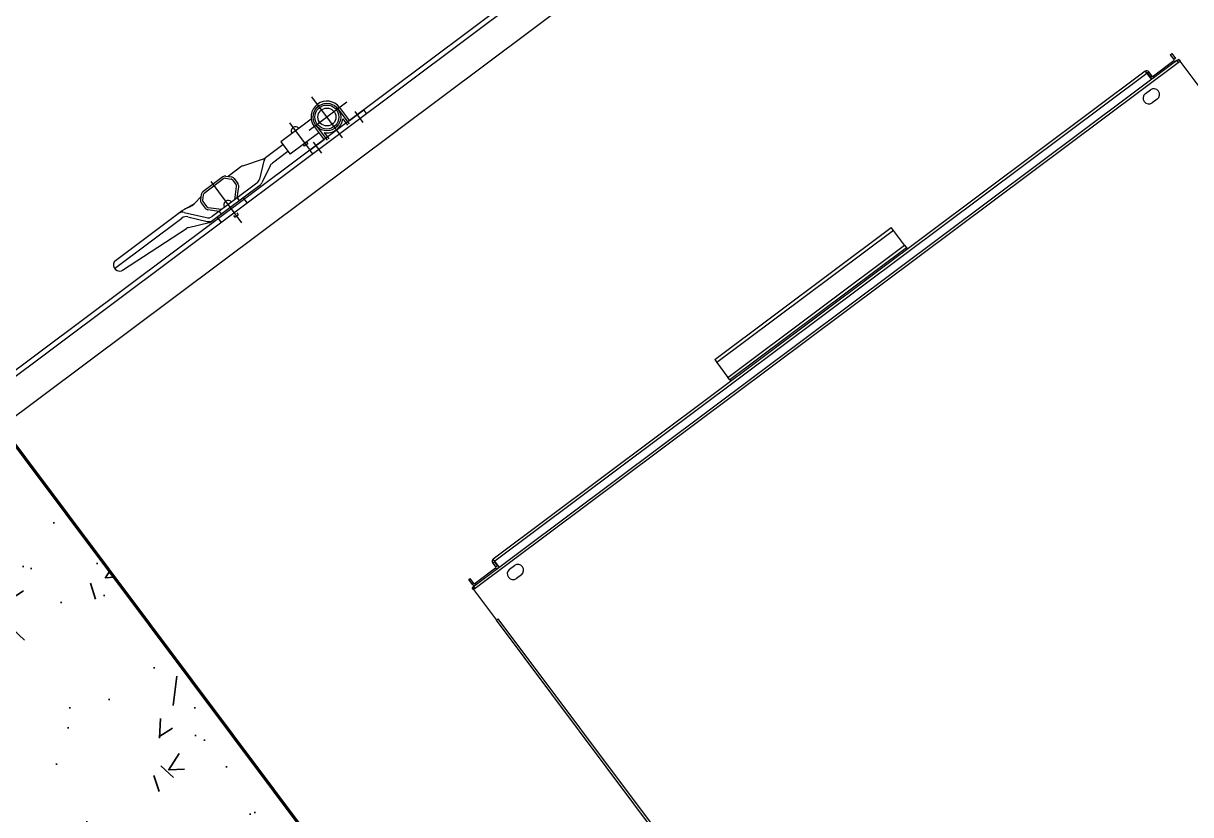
# Model space of a CAD drawing. Header units: metres. Extents: x 214070 to 217049, y 6350584 to 6351315.
# Drawn here: x 214351.392 to 214352.715, y 6351049.551 to 6351050.448 of the extents above; entities that cross this region are included whole.
import ezdxf

# ---------------------------------------------------------------- set-up
doc = ezdxf.new("R2010")
doc.units = ezdxf.units.M
for name, color, linetype, lineweight in [('GG31-E-PLN-001_DC Cable Route Layout Plan_RevA$0$0.25mm TEXT', 7, 'Continuous', 25), ('GG31-E-PLN-001_DC Cable Route Layout Plan_RevA$0$Concrete fill', 8, 'Continuous', 35), ('GG31-E-PLN-001_DC Cable Route Layout Plan_RevA$0$Footing', 7, 'Continuous', 70)]:
    doc.layers.add(name, color=color, linetype=linetype, lineweight=lineweight)

# ---------------------------------------------------------------- blocks, each defined once
blk = doc.blocks.new('GG31-E-PLN-001_DC Cable Route Layout Plan_RevA$0$HVSB-wanertown')
at = {"layer": 'GG31-E-PLN-001_DC Cable Route Layout Plan_RevA$0$Concrete fill'}
h = blk.add_hatch(dxfattribs=at)
h.set_pattern_fill('AR-CONC', color=256, scale=0.03)
h.set_pattern_definition([(49.99999999999999, (235566.3636301513, 6325984.658027571), (0.215178054780226, -0.01882564049477853), [0.0225, -0.2475]), (355, (235566.3636301513, 6325984.658027571), (-0.0416254000839, 0.2256576401100036), [0.018, -0.198]), (100.45144446, (235566.3815616556, 6325984.656458767), (0.1735526540181336, 0.2068319972905888), [0.01912205759999997, -0.2103426335999998]), (46.18420000000001, (235566.3636301513, 6325984.71802757), (0.3201723992014717, -0.04965578423792296), [0.03375, -0.37125]), (96.63563549, (235566.3903111748, 6325984.713889578), (0.2803985837022686, 0.2922355802323651), [0.0286831026, -0.3155141279999999]), (351.1841639899999, (235566.3636301513, 6325984.71802757), (0.2803985835164319, 0.2922355800809971), [0.027, -0.2970000003]), (21, (235566.3936301513, 6325984.703027571), (0.1790721156355385, -0.1207856671996017), [0.0225, -0.2475]), (326.0000000000001, (235566.3936301513, 6325984.703027571), (0.07299459957647451, 0.2175450135140559), [0.018, -0.198]), (71.45144474, (235566.4085528275, 6325984.692962098), (0.2520667130189913, 0.09675934584190615), [0.019122057, -0.2103426336]), (37.50000000000001, (235566.3636301513, 6325984.658027571), (0.003647956595187201, 0.09986815614939344), [0, -0.1956, 0, -0.201, 0, -0.19875]), (7.499999999999999, (235566.3636301513, 6325984.658027571), (0.07892086123264458, 0.1183235135647081), [0, -0.1146, 0, -0.1911, 0, -0.07575]), (327.5, (235566.2967301513, 6325984.658027571), (0.1601467308517227, -0.006766461520313927), [0, -0.075, 0, -0.234, 0, -0.3105]), (317.5, (235566.2667301513, 6325984.658027571), (0.1749558508027159, 0.03003149469969532), [0, -0.0975, 0, -0.1554, 0, -0.2205])])
h.paths.add_polyline_path([(235597.1101799489, 6326042.244947699), (235596.0101799489, 6326042.244947699), (235596.0101799489, 6326041.144947699), (235597.1101799489, 6326041.144947699)])
h.paths.add_polyline_path([(235596.3101799489, 6326041.944947699), (235596.8101799489, 6326041.944947699), (235596.8101799489, 6326041.444947699), (235596.3101799489, 6326041.444947699)], flags=0)
h.paths.add_polyline_path([(235596.8101799489, 6326041.944947699), (235596.3101799489, 6326041.944947699), (235596.3101799489, 6326041.444947699), (235596.8101799489, 6326041.444947699)], flags=16)
for p, q in [((235597.6159520349, 6326041.848666037, -6.347478333421085), (235597.6159520349, 6326041.906809253, -6.347478333421085)), ((235597.4209434333, 6326041.891295735, -6.347478333421085), (235597.3246411252, 6326041.891295735, -6.347478333421085)), ((235597.4219352169, 6326041.89123402, -6.347478333421085), (235597.4355416232, 6326041.889534079, -6.347478333421085)), ((235597.4379503987, 6326041.889598856, -6.347478333421085), (235597.4473790996, 6326041.891295735, -6.347478333421085)), ((235597.4491732121, 6326041.893089848, -6.347478333421085), (235597.4449579223, 6326041.888874558, -6.347478333421085)), ((235597.4508702684, 6326041.891392792, -6.347478333421085), (235597.4466549786, 6326041.887177502, -6.347478333421085)), ((235597.4807167066, 6326041.894495735, -6.347478333421085), (235597.4525673079, 6326041.894495735, -6.347478333421085)), ((235597.4807167066, 6326041.892095735, -6.347478333421085), (235597.4525673247, 6326041.892095735, -6.347478333421085)), ((235597.4667520348, 6326041.898277376, -6.347478333421085), (235597.4667520348, 6326041.840057978, -6.347478333421085)), ((235597.4824137629, 6326041.891392792, -6.347478333421085), (235597.4868490911, 6326041.886957463, -6.347478333421085)), ((235597.4841108192, 6326041.893089848, -6.347478333421085), (235597.4885461474, 6326041.888654519, -6.347478333421085)), ((235597.50405793, 6326041.891295735, -6.347478333421085), (235597.4859049317, 6326041.891295735, -6.347478333421085)), ((235597.5065153656, 6326041.890908948, -6.347478333421085), (235597.5301422722, 6326041.883282522, -6.347478333421085)), ((235597.5779520349, 6326041.898277376, -6.347478333421085), (235597.5779520349, 6326041.861131527, -6.347478333421085)), ((235597.3203520348, 6326041.884865179, -6.347478333421085), (235597.4158447092, 6326041.884865179, -6.347478333421085)), ((235597.326445865, 6326041.877720267, -6.347478333421085), (235597.412771233, 6326041.87240137, -6.347478333421085)), ((235597.4218579031, 6326041.888406992, -6.347478333421085), (235597.4383209351, 6326041.868584478, -6.347478333421085)), ((235597.4219989803, 6326041.881976435, -6.347478333421085), (235597.4364433818, 6326041.864584478, -6.347478333421085)), ((235597.4435520348, 6326041.885480445, -6.347478333421085), (235597.4435520348, 6326041.87808396, -6.347478333421085)), ((235597.4459520348, 6326041.885480445, -6.347478333421085), (235597.4459520348, 6326041.87808396, -6.347478333421085)), ((235597.4573461474, 6326041.865695735, -6.347478333421085), (235597.4466549786, 6326041.876386904, -6.347478333421085)), ((235597.4761579223, 6326041.865695735, -6.347478333421085), (235597.4868490911, 6326041.876386904, -6.347478333421085)), ((235597.4875520348, 6326041.885260407, -6.347478333421085), (235597.4875520348, 6326041.87808396, -6.347478333421085)), ((235597.4899520348, 6326041.885260407, -6.347478333421085), (235597.4899520348, 6326041.87808396, -6.347478333421085)), ((235597.5291211086, 6326041.881059135, -6.347478333421085), (235597.5127746192, 6326041.867532334, -6.347478333421085)), ((235597.5571520349, 6326041.882895735, -6.347478333421085), (235597.5325997078, 6326041.882895735, -6.347478333421085)), ((235597.6002498057, 6326041.886895735, -6.347478333421085), (235597.5571520349, 6326041.886895735, -6.347478333421085)), ((235597.5571520349, 6326041.886895735, -6.347478333421085), (235597.5571520349, 6326041.869295735, -6.347478333421085)), ((235597.6443363399, 6326041.878095735, -6.347478333421085), (235597.5906945096, 6326041.878095735, -6.347478333421085)), ((235597.5979520348, 6326041.878095735, -6.347478333421085), (235597.5979520348, 6326041.859295735, -6.347478333421085)), ((235597.6003520348, 6326041.878095735, -6.347478333421085), (235597.6003520348, 6326041.856895735, -6.347478333421085)), ((235597.6315520348, 6326041.878095735, -6.347478333421085), (235597.6315520348, 6326041.856895735, -6.347478333421085)), ((235597.6339520348, 6326041.878095735, -6.347478333421085), (235597.6339520348, 6326041.859295735, -6.347478333421085)), ((235597.4154412761, 6326041.87176509, -6.347478333421085), (235597.4373286342, 6326041.862347158, -6.347478333421085)), ((235597.5076743747, 6326041.865695735, -6.347478333421085), (235597.4444752062, 6326041.865695735, -6.347478333421085)), ((235597.4539520348, 6326041.865695735, -6.347478333421085), (235597.4449579223, 6326041.874689847, -6.347478333421085)), ((235597.4539520348, 6326041.865695735, -6.347478333421085), (235597.4539520348, 6326041.861695735, -6.347478333421085)), ((235597.4795520348, 6326041.865695735, -6.347478333421085), (235597.4885461474, 6326041.874689847, -6.347478333421085)), ((235597.4795520348, 6326041.865695735, -6.347478333421085), (235597.4795520348, 6326041.861695735, -6.347478333421085)), ((235597.531485634, 6326041.872420722, -6.347478333421085), (235597.5121942084, 6326041.862570749, -6.347478333421085)), ((235597.5571520349, 6326041.873295735, -6.347478333421085), (235597.5351235679, 6326041.873295735, -6.347478333421085)), ((235597.5979520348, 6326041.869295735, -6.347478333421085), (235597.5571520349, 6326041.869295735, -6.347478333421085)), ((235597.5755520349, 6326041.869295735, -6.347478333421085), (235597.5755520349, 6326041.866895735, -6.347478333421085)), ((235597.5803520349, 6326041.866895735, -6.347478333421085), (235597.5755520349, 6326041.866895735, -6.347478333421085)), ((235597.5803520349, 6326041.869295735, -6.347478333421085), (235597.5803520349, 6326041.866895735, -6.347478333421085)), ((235597.5867520348, 6326041.848666037, -6.347478333421085), (235597.5867520348, 6326041.864354218, -6.347478333421085)), ((235597.6027520348, 6326041.865858088, -6.347478333421085), (235597.6027520348, 6326041.856895735, -6.347478333421085)), ((235597.6291520348, 6326041.865858088, -6.347478333421085), (235597.6291520348, 6326041.856895735, -6.347478333421085)), ((235597.6451520348, 6326041.848666037, -6.347478333421085), (235597.6451520348, 6326041.863945997, -6.347478333421085)), ((235596.510125716, 6326041.860157249, -6.260085190106653), (235600.1501202834, 6326041.859733587, -6.260085190106653)), ((235597.0534611058, 6326041.854495735, -6.248327251032005), (235598.2264611058, 6326041.854495735, -6.26008519010666)), ((235597.5085562745, 6326041.861695735, -6.347478333421085), (235597.4404906605, 6326041.861695735, -6.347478333421085)), ((235597.4483520348, 6326041.861695735, -6.347478333421085), (235597.4483520348, 6326041.854495735, -6.347478333421085)), ((235597.4643520348, 6326041.852095735, -6.347478333421085), (235597.4643520348, 6326041.849695735, -6.347478333421085)), ((235597.4691520348, 6326041.852095735, -6.347478333421085), (235597.4691520348, 6326041.849695735, -6.347478333421085)), ((235597.4851520348, 6326041.861695735, -6.347478333421085), (235597.4851520348, 6326041.854495735, -6.347478333421085)), ((235597.5779520349, 6326041.859295735, -6.347478333421085), (235597.5779520349, 6326041.854495735, -6.347478333421085)), ((235597.5979520348, 6326041.859295735, -6.347478333421085), (235597.5779520349, 6326041.859295735, -6.347478333421085)), ((235597.6539520349, 6326041.859295735, -6.347478333421085), (235597.6339520348, 6326041.859295735, -6.347478333421085)), ((235597.6539520349, 6326041.859295735, -6.347478333421085), (235597.6539520349, 6326041.854495735, -6.347478333421085)), ((235597.4643520348, 6326041.849695735, -6.347478333421085), (235597.4691520348, 6326041.849695735, -6.347478333421085)), ((235597.0534611058, 6326041.818495735, -6.260085190106653), (235598.2264611058, 6326041.818495735, -6.344139718957385)), ((235597.8028914264, 6326041.394609723, -6.260085190106653), (235597.8028914264, 6326041.390509723, -6.260085190106653)), ((235597.8028914264, 6326041.394609723, -6.260085190106653), (235598.0528914264, 6326041.394609723, -6.260085190106653)), ((235598.0528914264, 6326041.390509723, -6.260085190106653), (235597.8028914264, 6326041.390509723, -6.260085190106653)), ((235597.8028914264, 6326041.390509723, -6.260085190106653), (235597.8028914264, 6326041.369406213, -6.260085190106653)), ((235598.0528914264, 6326041.390509723, -6.260085190106653), (235598.0528914264, 6326041.394609723, -6.260085190106653)), ((235598.0528914264, 6326041.369406213, -6.260085190106653), (235598.0528914264, 6326041.390509723, -6.260085190106653)), ((235597.4303914264, 6326041.361992, -6.260085190106653), (235597.4323914264, 6326041.361992, -6.260085190106653)), ((235597.4303914264, 6326041.354991999, -6.260085190106653), (235597.4303914264, 6326041.361992, -6.260085190106653)), ((235597.4323914264, 6326041.354991999, -6.260085190106653), (235597.4323914264, 6326041.361992, -6.260085190106653)), ((235597.4633914264, 6326041.360992, -6.260085190106653), (235597.4653914264, 6326041.360992, -6.260085190106653)), ((235597.4633914264, 6326041.360992, -6.260085190106653), (235597.4633914264, 6326041.354991999, -6.260085190106653)), ((235597.4653914264, 6326041.360992, -6.260085190106653), (235597.4653914264, 6326041.354991999, -6.260085190106653)), ((235597.4663914264, 6326041.361992, -6.260085190106653), (235597.4663914264, 6326041.363991999, -6.260085190106653)), ((235598.3893914264, 6326041.363991999, -6.260085190106653), (235597.4663914264, 6326041.363991999, -6.260085190106653)), ((235597.4663914264, 6326041.361992, -6.260085190106653), (235597.4663914264, 6326041.360992, -6.260085190106653)), ((235598.3893914264, 6326041.360992, -6.260085190106653), (235597.4663914264, 6326041.360992, -6.260085190106653)), ((235597.4663914264, 6326041.352092, -6.260085190106653), (235597.4663914264, 6326041.360992, -6.260085190106653)), ((235597.8028914264, 6326041.369406213, -6.260085190106653), (235598.0528914264, 6326041.369406213, -6.260085190106653)), ((235597.8028914264, 6326041.365991999, -6.260085190106653), (235597.8028914264, 6326041.369406213, -6.260085190106653)), ((235598.0528914264, 6326041.365991999, -6.260085190106653), (235597.8028914264, 6326041.365991999, -6.260085190106653)), ((235597.8028914264, 6326041.365991999, -6.260085190106653), (235597.8028914264, 6326041.363991999, -6.260085190106653)), ((235598.0528914264, 6326041.369406213, -6.260085190106653), (235598.0528914264, 6326041.365991999, -6.260085190106653)), ((235598.0528914264, 6326041.365991999, -6.260085190106653), (235598.0528914264, 6326041.363991999, -6.260085190106653)), ((235598.3893914264, 6326041.363991999, -6.260085190106653), (235598.3893914264, 6326041.361992, -6.260085190106653)), ((235598.3893914264, 6326041.360992, -6.260085190106653), (235598.3893914264, 6326041.361992, -6.260085190106653)), ((235598.3893914264, 6326041.360992, -6.260085190106653), (235598.3893914264, 6326041.352092, -6.260085190106653)), ((235598.3903914264, 6326041.360992, -6.260085190106653), (235598.3923914264, 6326041.360992, -6.260085190106653)), ((235598.3903914264, 6326041.354991999, -6.260085190106653), (235598.3903914264, 6326041.360992, -6.260085190106653)), ((235598.3923914264, 6326041.354991999, -6.260085190106653), (235598.3923914264, 6326041.360992, -6.260085190106653)), ((235598.4233914264, 6326041.361992, -6.260085190106653), (235598.4253914264, 6326041.361992, -6.260085190106653)), ((235598.4233914264, 6326041.361992, -6.260085190106653), (235598.4233914264, 6326041.354991999, -6.260085190106653)), ((235598.4253914264, 6326041.361992, -6.260085190106653), (235598.4253914264, 6326041.354991999, -6.260085190106653)), ((235597.4278914264, 6326041.349591999, -6.260085190106653), (235597.4278914264, 6326041.351991999, -6.260085190106653)), ((235597.4296914264, 6326041.351991999, -6.260085190106653), (235597.4278914264, 6326041.351991999, -6.260085190106653)), ((235597.4278914264, 6326041.349591999, -6.260085190106653), (235597.4303914264, 6326041.349591999, -6.260085190106653)), ((235597.4278914264, 6326041.349591999, -6.260085190106653), (235597.4278914264, 6326041.306092, -6.260085190106653)), ((235597.4323914264, 6326041.354991999, -6.260085190106653), (235597.4303914264, 6326041.354991999, -6.260085190106653)), ((235598.4253914264, 6326041.352092, -6.260085190106653), (235597.4303914264, 6326041.352092, -6.260085190106653)), ((235597.4303914264, 6326041.349591999, -6.260085190106653), (235597.4303914264, 6326041.352092, -6.260085190106653)), ((235597.4303914264, 6326041.349591999, -6.260085190106653), (235598.4253914264, 6326041.349591999, -6.260085190106653)), ((235597.4623914264, 6326041.353991999, -6.260085190106653), (235597.4333914264, 6326041.353991999, -6.260085190106653)), ((235597.4333914264, 6326041.352092, -6.260085190106653), (235597.4333914264, 6326041.353991999, -6.260085190106653)), ((235597.4623914264, 6326041.353991999, -6.260085190106653), (235597.4623914264, 6326041.352092, -6.260085190106653)), ((235597.4653914264, 6326041.354991999, -6.260085190106653), (235597.4633914264, 6326041.354991999, -6.260085190106653)), ((235598.3923914264, 6326041.354991999, -6.260085190106653), (235598.3903914264, 6326041.354991999, -6.260085190106653)), ((235598.4223914264, 6326041.353991999, -6.260085190106653), (235598.3933914264, 6326041.353991999, -6.260085190106653)), ((235598.3933914264, 6326041.352092, -6.260085190106653), (235598.3933914264, 6326041.353991999, -6.260085190106653)), ((235598.4223914264, 6326041.353991999, -6.260085190106653), (235598.4223914264, 6326041.352092, -6.260085190106653)), ((235598.4253914264, 6326041.354991999, -6.260085190106653), (235598.4233914264, 6326041.354991999, -6.260085190106653)), ((235598.4253914264, 6326041.352092, -6.260085190106653), (235598.4253914264, 6326041.349591999, -6.260085190106653)), ((235598.4253914264, 6326041.349591999, -6.260085190106653), (235598.4278914264, 6326041.349591999, -6.260085190106653)), ((235598.4278914264, 6326041.351991999, -6.260085190106653), (235598.4260914264, 6326041.351991999, -6.260085190106653)), ((235598.4278914264, 6326041.351991999, -6.260085190106653), (235598.4278914264, 6326041.349591999, -6.260085190106653)), ((235598.4278914264, 6326041.306092, -6.260085190106653), (235598.4278914264, 6326041.349591999, -6.260085190106653)), ((235597.4743914264, 6326041.343591999, -6.260085190106653), (235597.4813914264, 6326041.343591999, -6.260085190106653)), ((235598.3743914264, 6326041.343591999, -6.260085190106653), (235598.3813914264, 6326041.343591999, -6.260085190106653)), ((235597.4813914264, 6326041.330591999, -6.260085190106653), (235597.4743914264, 6326041.330591999, -6.260085190106653)), ((235598.3813914264, 6326041.330591999, -6.260085190106653), (235598.3743914264, 6326041.330591999, -6.260085190106653)), ((235597.4278914264, 6326041.306092, -6.260085190106653), (235597.4303914264, 6326041.306092, -6.260085190106653)), ((235597.4278914264, 6326039.833091999, -6.260085190106653), (235597.4278914264, 6326041.306092, -6.260085190106653)), ((235597.4303914264, 6326039.833091999, -6.260085190106653), (235597.4303914264, 6326041.306092, -6.260085190106653))]:
    blk.add_line(p, q)
for radius in [0.0156, 0.0136, 0.01016]:
    blk.add_circle((235597.6159520349, 6326041.878095735, -6.347478333421085), radius)
for centre, radius, start, end in [((235597.3274689288, 6326041.88476397, -6.347478333421085), 0.007117613548251576, 113.4092927050287, 271.2125545731195), ((235597.415703632, 6326041.883295735, -6.347478333421085), 0.008, 39.71036214683572, 90), ((235597.4209434333, 6326041.883295735, -6.347478333421085), 0.008, 82.87855438389208, 90), ((235597.4209434333, 6326041.883295735, -6.347478333421085), 0.008, 82.87855438389208, 90), ((235597.4359993791, 6326041.908443544, -6.347478333421085), 0.02058021820676017, 236.430738309902, 239.0114940250157), ((235597.4359993791, 6326041.924043079, -6.347478333421085), 0.03466823592459985, 250.8376303394682, 271.2422017869808), ((235597.4365334069, 6326041.897472364, -6.347478333421085), 0.008, 262.878554383892, 280.2022888488974), ((235597.4525673247, 6326041.889695735, -6.347478333421085), 0.0048, 90, 135.000004716478), ((235597.4525673247, 6326041.889695735, -6.347478333421085), 0.0024, 90, 135.000004716478), ((235597.4807167066, 6326041.889695735, -6.347478333421085), 0.0048, 44.99999528352199, 90), ((235597.4807167066, 6326041.889695735, -6.347478333421085), 0.0024, 44.99999528352199, 90), ((235597.50405793, 6326041.883295735, -6.347478333421085), 0.008, 72.11066405593064, 90), ((235597.5779520349, 6326041.886895735, -6.347478333421085), 0.0048, 0, 180), ((235597.6159520349, 6326041.878095735, -6.347478333421085), 0.018, 0, 180), ((235597.6159520349, 6326041.878095735, -6.347478333421085), 0.018, 0, 180), ((235597.4158447092, 6326041.876865178, -6.347478333421085), 0.008, 39.71036214683572, 90), ((235597.4483520348, 6326041.885480445, -6.347478333421085), 0.0048, 135.000004716478, 180), ((235597.4483520348, 6326041.87808396, -6.347478333421085), 0.0048, 180, 224.999995283522), ((235597.4483520348, 6326041.885480445, -6.347478333421085), 0.0024, 135.000004716478, 180), ((235597.4483520348, 6326041.87808396, -6.347478333421085), 0.0024, 180, 224.999995283522), ((235597.4851520348, 6326041.885260407, -6.347478333421085), 0.0024, 0, 44.99999528352199), ((235597.4851520348, 6326041.87808396, -6.347478333421085), 0.0024, 315.000004716478, 0), ((235597.4851520348, 6326041.885260407, -6.347478333421085), 0.0048, 0, 44.99999528352199), ((235597.4851520348, 6326041.87808396, -6.347478333421085), 0.0048, 315.000004716478, 0), ((235597.5342213531, 6326041.874895735, -6.347478333421085), 0.008, 90, 129.6079117511173), ((235597.5325997078, 6326041.890895735, -6.347478333421085), 0.008, 252.1106640559306, 270), ((235597.4122792498, 6326041.864416513, -6.347478333421085), 0.008, 66.71821979401112, 86.47420315758926), ((235597.4425976528, 6326041.869695735, -6.347478333421085), 0.008, 219.7103621468357, 270), ((235597.4444752062, 6326041.873695735, -6.347478333421085), 0.008, 219.7103621468357, 270), ((235597.4667520348, 6326041.865695735, -6.347478333421085), 0.0048, 0, 180), ((235597.5076743747, 6326041.873695735, -6.347478333421085), 0.008, 270, 309.6079117511173), ((235597.5351235679, 6326041.865295735, -6.347478333421085), 0.008, 90, 117.048307066187), ((235597.6159520349, 6326041.878095735, -6.347478333421085), 0.018, 222.8334259214614, 317.1665740785386), ((235597.4404906605, 6326041.869695735, -6.347478333421085), 0.008, 246.7182197940111, 270), ((235597.5085562745, 6326041.869695735, -6.347478333421085), 0.008, 270, 297.048307066187), ((235597.4663914264, 6326041.360992, -6.260085190106653), 0.003000000000000909, 90, 180), ((235597.4663914264, 6326041.360992, -6.260085190106653), 0.001, 90, 180), ((235598.3893914264, 6326041.360992, -6.260085190106653), 0.003, 0, 90), ((235598.3893914264, 6326041.360992, -6.260085190106653), 0.001000000000000909, 0, 90), ((235597.4303914264, 6326041.349591999, -6.260085190106653), 0.002500000000000455, 90, 180), ((235597.4303914264, 6326041.349591999, -6.260085190106653), 0.0005, 90, 180), ((235597.4333914264, 6326041.354991999, -6.260085190106653), 0.003000000000000161, 180, 255.1648829890004), ((235597.4333914264, 6326041.354991999, -6.260085190106653), 0.001, 180, 270), ((235597.4623914264, 6326041.354991999, -6.260085190106653), 0.001, 270, 0), ((235597.4623914264, 6326041.354991999, -6.260085190106653), 0.003, 284.8351170109995, 0), ((235598.3933914264, 6326041.354991999, -6.260085190106653), 0.003000000000001553, 180, 255.1648829890004), ((235598.3933914264, 6326041.354991999, -6.260085190106653), 0.001, 180, 270), ((235598.4223914264, 6326041.354991999, -6.260085190106653), 0.001, 270, 0), ((235598.4223914264, 6326041.354991999, -6.260085190106653), 0.003, 284.8351170109995, 0), ((235598.4253914264, 6326041.349591999, -6.260085190106653), 0.002500000000000909, 0, 90), ((235598.4253914264, 6326041.349591999, -6.260085190106653), 0.0005, 0, 90), ((235597.4743914264, 6326041.337091999, -6.260085190106653), 0.006500000000000001, 90, 270), ((235597.4813914264, 6326041.337091999, -6.260085190106653), 0.006500000000000001, 270, 90), ((235598.3743914264, 6326041.337091999, -6.260085190106653), 0.006500000000012733, 90, 270), ((235598.3813914264, 6326041.337091999, -6.260085190106653), 0.006500000000006367, 270, 90)]:
    blk.add_arc(centre, radius, start, end)
at = {"layer": 'GG31-E-PLN-001_DC Cable Route Layout Plan_RevA$0$Footing', "elevation": -6.260085190106653}
blk.add_lwpolyline([(235596.0101799489, 6326042.244947699), (235597.1101799489, 6326042.244947699), (235597.1101799489, 6326041.144947699), (235596.0101799489, 6326041.144947699)], close=True, dxfattribs=at)
blk = doc.blocks.new('GG31-E-PLN-001_DC Cable Route Layout Plan_RevA')
at = {"layer": 'GG31-E-PLN-001_DC Cable Route Layout Plan_RevA$0$0.25mm TEXT', "rotation": 36.81682220265147}
blk.add_blockref('GG31-E-PLN-001_DC Cable Route Layout Plan_RevA$0$HVSB-wanertown', (3831365.58872416, 1116473.54348883, 6.260085190106653), dxfattribs=at)

msp = doc.modelspace()

# ---------------------------------------------------------------- block references
msp.add_blockref('GG31-E-PLN-001_DC Cable Route Layout Plan_RevA', (-14687.37069500599, 29045.50982125732))

doc.saveas('drawing.dxf')
